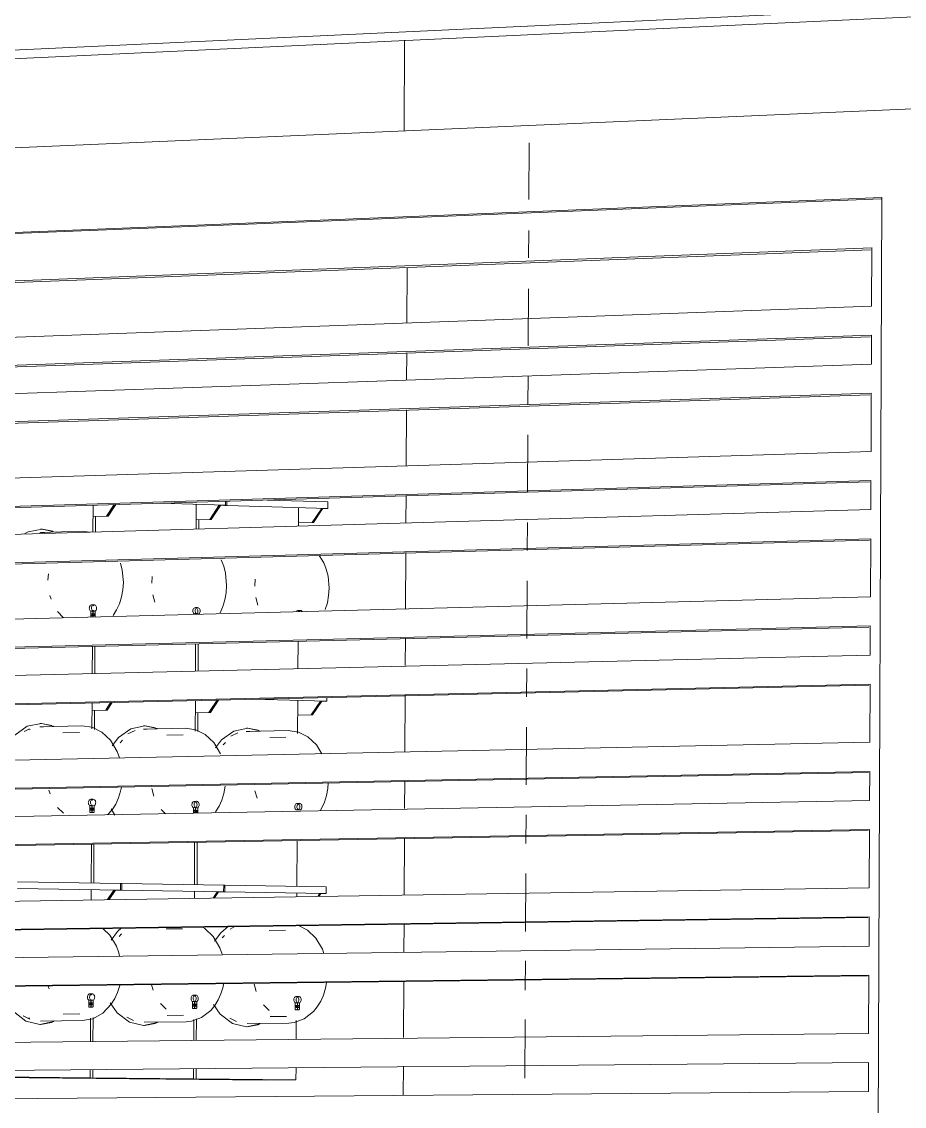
# Model space of a CAD drawing. Header units: metres. Extents: x -144 to 1000, y -717 to 29.
# Drawn here: x 11.315 to 11.763, y -564.015 to -563.465 of the extents above; entities that cross this region are included whole.
import ezdxf

# ---------------------------------------------------------------- set-up
doc = ezdxf.new("R2010")
doc.units = ezdxf.units.M
for name, color, linetype, lineweight in [('A-WALL', 4, 'Continuous', 9), ('E-ELEC-FIXT', 7, 'Continuous', 9), ('S-COLS', 7, 'Continuous', 9)]:
    doc.layers.add(name, color=color, linetype=linetype, lineweight=lineweight)

msp = doc.modelspace()

# ---------------------------------------------------------------- linework, layer by layer
at = {"layer": 'A-WALL', "lineweight": 9}
for p, q in [((10.69901, -563.50831), (13.88426, -563.35901)), ((13.87592, -563.36448), (10.76466, -563.50934)), ((11.50885, -563.52055), (11.50906, -563.47457)), ((11.78162, -563.50878), (10.87591, -563.54798)), ((10.9005, -563.58854), (11.75121, -563.55437)), ((11.75121, -563.55437), (11.74836, -564.24922)), ((11.75079, -563.55495), (10.90715, -563.5888)), ((10.92119, -563.61156), (11.74611, -563.57991)), ((11.74544, -563.58083), (10.93226, -563.61198)), ((11.74611, -563.57991), (11.74599, -563.6094)), ((11.74611, -563.57991), (11.7462, -563.57991)), ((11.5102, -563.61785), (11.51033, -563.58977)), ((11.74599, -563.6094), (10.92103, -563.63934)), ((10.92095, -563.65323), (11.74593, -563.62414)), ((11.74526, -563.62499), (10.93202, -563.65362)), ((11.74593, -563.62414), (11.74587, -563.63889)), ((11.51007, -563.64682), (11.51013, -563.63325)), ((11.74587, -563.63889), (10.92087, -563.66712)), ((10.92079, -563.68102), (11.74581, -563.65364)), ((11.74581, -563.65364), (11.74569, -563.68314)), ((11.74514, -563.65444), (10.93185, -563.68138)), ((11.50987, -563.69029), (11.51, -563.66207)), ((11.74569, -563.68314), (10.92063, -563.7088)), ((10.92055, -563.7227), (11.74563, -563.69789)), ((11.74495, -563.69861), (10.93161, -563.72303)), ((11.74563, -563.69789), (11.74557, -563.71264)), ((11.50973, -563.71928), (11.5098, -563.70547)), ((11.74557, -563.71264), (10.92047, -563.73659)), ((10.92038, -563.75049), (11.74551, -563.7274)), ((11.74483, -563.72807), (10.93145, -563.7508)), ((11.74551, -563.7274), (11.74539, -563.75691)), ((11.50953, -563.76278), (11.50966, -563.73442)), ((11.74539, -563.75691), (10.92022, -563.77829)), ((10.92014, -563.79219), (11.74532, -563.77166)), ((11.74465, -563.77226), (10.93121, -563.79246)), ((11.74532, -563.77166), (11.74526, -563.78642)), ((11.5094, -563.79178), (11.50946, -563.77785)), ((11.74526, -563.78642), (10.92006, -563.80609)), ((10.91998, -563.81999), (11.7452, -563.80118)), ((11.74453, -563.80172), (10.93105, -563.82023)), ((11.7452, -563.80118), (11.74508, -563.83069)), ((11.5092, -563.8353), (11.50933, -563.80681)), ((11.74508, -563.83069), (10.91982, -563.84779)), ((10.91974, -563.86169), (11.74502, -563.84545)), ((11.74435, -563.84593), (10.93081, -563.86191)), ((11.74502, -563.84545), (11.74496, -563.86022)), ((11.50907, -563.86433), (11.50913, -563.85027)), ((11.74496, -563.86022), (10.91966, -563.8756)), ((10.91957, -563.8895), (11.7449, -563.87498)), ((11.74423, -563.8754), (10.93065, -563.88969)), ((11.7449, -563.87498), (11.74478, -563.9045)), ((11.50887, -563.90788), (11.509, -563.87925)), ((11.74478, -563.9045), (10.91941, -563.91731)), ((10.91933, -563.93122), (11.74472, -563.91927)), ((11.74406, -563.91962), (10.9304, -563.93138)), ((11.50873, -563.93692), (11.5088, -563.92273)), ((11.74472, -563.91927), (11.74466, -563.93404)), ((11.74466, -563.93404), (10.91925, -563.94513)), ((10.91917, -563.95904), (11.7446, -563.9488)), ((11.74394, -563.9491), (10.93024, -563.95917)), ((11.7446, -563.9488), (11.74447, -563.97834)), ((11.50853, -563.98049), (11.50866, -563.95173)), ((11.74447, -563.97834), (10.91901, -563.98685)), ((10.91893, -564.00077), (11.74441, -563.99311)), ((11.74441, -563.99311), (11.74435, -564.00788)), ((11.5084, -564.00955), (11.50846, -563.99502)), ((11.74435, -564.00788), (10.91884, -564.01468))]:
    msp.add_line(p, q, dxfattribs=at)
at = {"layer": 'E-ELEC-FIXT'}
for p, q in [((11.41819, -563.71048), (11.4182, -563.70842)), ((11.41884, -563.7105), (11.41885, -563.7084)), ((11.47014, -563.70877), (11.43936, -563.70779)), ((11.35095, -563.7241), (11.35101, -563.71044)), ((11.3579, -563.71597), (11.36172, -563.71012)), ((11.3624, -563.7101), (11.35855, -563.71599)), ((11.36252, -563.71009), (11.35864, -563.71602)), ((11.38497, -563.70942), (11.41819, -563.71048)), ((11.40332, -563.72258), (11.40338, -563.71001)), ((11.41025, -563.7176), (11.41489, -563.71054)), ((11.41553, -563.71056), (11.41089, -563.71762)), ((11.41562, -563.71059), (11.41098, -563.71765)), ((11.41699, -563.71047), (11.41489, -563.71054)), ((11.41699, -563.71051), (11.41819, -563.71048)), ((11.41828, -563.71051), (11.41763, -563.71049)), ((11.41828, -563.71051), (11.41884, -563.7105)), ((11.41884, -563.7105), (11.47012, -563.71212)), ((11.45527, -563.72107), (11.45531, -563.71165)), ((11.46219, -563.71922), (11.46682, -563.71218)), ((11.46746, -563.7122), (11.46283, -563.71924)), ((11.46892, -563.71212), (11.46682, -563.71218)), ((11.46892, -563.71216), (11.47012, -563.71212)), ((11.47012, -563.71212), (11.47014, -563.70877)), ((11.35098, -563.71617), (11.3579, -563.71597)), ((11.35229, -563.71617), (11.35225, -563.72406)), ((11.35855, -563.71599), (11.35771, -563.71601)), ((11.35864, -563.71602), (11.35771, -563.71605)), ((11.35855, -563.71599), (11.3579, -563.71597)), ((11.35864, -563.71602), (11.35799, -563.716)), ((11.40334, -563.7178), (11.41025, -563.7176)), ((11.40463, -563.7178), (11.40461, -563.72254)), ((11.41089, -563.71762), (11.41025, -563.7176)), ((11.41098, -563.71765), (11.41034, -563.71763)), ((11.45528, -563.71942), (11.46219, -563.71922)), ((11.46283, -563.71924), (11.46219, -563.71922)), ((11.31646, -563.72483), (11.3181, -563.724)), ((11.3181, -563.724), (11.32527, -563.72259)), ((11.32638, -563.72425), (11.32401, -563.72436)), ((11.3243, -563.72259), (11.32531, -563.72259)), ((11.32436, -563.72428), (11.3456, -563.72366)), ((11.32527, -563.72259), (11.33118, -563.72388)), ((11.32531, -563.72259), (11.33066, -563.72362)), ((11.3456, -563.72366), (11.34917, -563.72415)), ((11.46576, -563.73587), (11.46807, -563.73963)), ((11.36489, -563.7398), (11.36579, -563.74333)), ((11.41605, -563.73807), (11.41731, -563.74136)), ((11.41731, -563.74136), (11.4182, -563.74489)), ((11.46807, -563.73963), (11.46932, -563.74291)), ((11.32832, -563.74517), (11.32809, -563.74848)), ((11.36579, -563.74333), (11.36637, -563.74959)), ((11.38103, -563.74657), (11.38079, -563.74999)), ((11.4182, -563.74489), (11.41878, -563.75109)), ((11.46932, -563.74291), (11.4702, -563.74643)), ((11.4702, -563.74643), (11.47076, -563.75258)), ((11.36637, -563.74959), (11.36613, -563.75332)), ((11.41878, -563.75109), (11.41854, -563.75482)), ((11.43332, -563.74796), (11.43306, -563.75149)), ((11.47076, -563.75258), (11.47053, -563.75629)), ((11.32912, -563.7563), (11.32968, -563.75807)), ((11.36547, -563.75695), (11.36441, -563.76038)), ((11.36613, -563.75332), (11.36547, -563.75695)), ((11.38133, -563.75581), (11.38238, -563.75959)), ((11.41854, -563.75482), (11.41788, -563.75843)), ((11.43361, -563.75729), (11.43466, -563.7611)), ((11.47053, -563.75629), (11.46988, -563.7599)), ((11.3491, -563.76258), (11.34914, -563.76214)), ((11.34913, -563.76296), (11.3491, -563.76258)), ((11.34923, -563.76333), (11.34913, -563.76296)), ((11.34914, -563.76214), (11.34928, -563.76174)), ((11.34939, -563.76366), (11.34923, -563.76333)), ((11.34928, -563.76174), (11.34949, -563.76139)), ((11.3496, -563.76394), (11.34939, -563.76366)), ((11.34949, -563.76139), (11.34976, -563.76113)), ((11.34976, -563.76113), (11.35007, -563.76097)), ((11.35007, -563.76097), (11.35041, -563.76092)), ((11.35026, -563.76211), (11.35022, -563.76255)), ((11.35022, -563.76255), (11.35025, -563.76293)), ((11.35025, -563.76293), (11.35035, -563.7633)), ((11.3504, -563.76171), (11.35026, -563.76211)), ((11.35035, -563.7633), (11.35051, -563.76363)), ((11.35036, -563.76092), (11.35148, -563.76089)), ((11.35061, -563.76136), (11.3504, -563.76171)), ((11.35041, -563.76092), (11.35075, -563.76099)), ((11.35051, -563.76363), (11.35072, -563.76391)), ((11.35088, -563.7611), (11.35061, -563.76136)), ((11.35075, -563.76099), (11.35107, -563.76117)), ((11.35119, -563.76094), (11.35088, -563.7611)), ((11.35107, -563.76117), (11.35133, -563.76144)), ((11.35153, -563.76089), (11.35119, -563.76094)), ((11.35187, -563.76096), (11.35153, -563.76089)), ((11.35219, -563.76114), (11.35187, -563.76096)), ((11.35245, -563.76141), (11.35219, -563.76114)), ((11.35266, -563.76177), (11.35245, -563.76141)), ((11.35253, -563.76369), (11.35269, -563.76337)), ((11.35279, -563.76218), (11.35266, -563.76177)), ((11.35269, -563.76337), (11.3528, -563.763)), ((11.35283, -563.76262), (11.35279, -563.76218)), ((11.3528, -563.763), (11.35283, -563.76262)), ((11.36298, -563.76353), (11.36124, -563.76634)), ((11.36441, -563.76038), (11.36298, -563.76353)), ((11.40165, -563.76403), (11.40169, -563.76359)), ((11.40169, -563.76359), (11.40182, -563.76319)), ((11.40182, -563.76319), (11.40203, -563.76285)), ((11.40203, -563.76285), (11.4023, -563.76259)), ((11.4023, -563.76259), (11.40261, -563.76243)), ((11.40261, -563.76243), (11.40295, -563.76238)), ((11.40281, -563.76356), (11.40277, -563.764)), ((11.40294, -563.76316), (11.40281, -563.76356)), ((11.4029, -563.76238), (11.40402, -563.76235)), ((11.40315, -563.76282), (11.40294, -563.76316)), ((11.40295, -563.76238), (11.40328, -563.76244)), ((11.40342, -563.76256), (11.40315, -563.76282)), ((11.40328, -563.76244), (11.4036, -563.76262)), ((11.40373, -563.7624), (11.40342, -563.76256)), ((11.4036, -563.76262), (11.40386, -563.7629)), ((11.40407, -563.76235), (11.40373, -563.7624)), ((11.40386, -563.7629), (11.40407, -563.76325)), ((11.4044, -563.76242), (11.40407, -563.76235)), ((11.40407, -563.76325), (11.4042, -563.76366)), ((11.4042, -563.76366), (11.40424, -563.7641)), ((11.40472, -563.76259), (11.4044, -563.76242)), ((11.40498, -563.76287), (11.40472, -563.76259)), ((11.40519, -563.76322), (11.40498, -563.76287)), ((11.40532, -563.76363), (11.40519, -563.76322)), ((11.40536, -563.76407), (11.40532, -563.76363)), ((11.41683, -563.76185), (11.41541, -563.765)), ((11.41788, -563.75843), (11.41683, -563.76185)), ((11.46988, -563.7599), (11.46882, -563.76331)), ((11.333, -563.76433), (11.33607, -563.76757)), ((11.34986, -563.76414), (11.3496, -563.76394)), ((11.34984, -563.76715), (11.34986, -563.76414)), ((11.34986, -563.76414), (11.35098, -563.76411)), ((11.35007, -563.76598), (11.35008, -563.76585)), ((11.35008, -563.76611), (11.35007, -563.76598)), ((11.35008, -563.76585), (11.35012, -563.76572)), ((11.35011, -563.76624), (11.35008, -563.76611)), ((11.35017, -563.76634), (11.35011, -563.76624)), ((11.35012, -563.76572), (11.35017, -563.76561)), ((11.35017, -563.76561), (11.35024, -563.76553)), ((11.35024, -563.76642), (11.35017, -563.76634)), ((11.35024, -563.76553), (11.35032, -563.76547)), ((11.35032, -563.76647), (11.35024, -563.76642)), ((11.35032, -563.76547), (11.35041, -563.76545)), ((11.35041, -563.76649), (11.35032, -563.76647)), ((11.35041, -563.76545), (11.3505, -563.76547)), ((11.3505, -563.76647), (11.35041, -563.76649)), ((11.3505, -563.76547), (11.35058, -563.76552)), ((11.35058, -563.76641), (11.3505, -563.76647)), ((11.35058, -563.76552), (11.35065, -563.7656)), ((11.35065, -563.76633), (11.35058, -563.76641)), ((11.35065, -563.7656), (11.35071, -563.7657)), ((11.35071, -563.76622), (11.35065, -563.76633)), ((11.35071, -563.7657), (11.35074, -563.76583)), ((11.35074, -563.7661), (11.35071, -563.76622)), ((11.35072, -563.76391), (11.35098, -563.76411)), ((11.35074, -563.76583), (11.35075, -563.76596)), ((11.35075, -563.76596), (11.35074, -563.7661)), ((11.35093, -563.76417), (11.35092, -563.76713)), ((11.35119, -563.76398), (11.35093, -563.76417)), ((11.35206, -563.76414), (11.35093, -563.76417)), ((11.35098, -563.76411), (11.35096, -563.76709)), ((11.35116, -563.76587), (11.35114, -563.76601)), ((11.35114, -563.76601), (11.35115, -563.76614)), ((11.35115, -563.76614), (11.35119, -563.76627)), ((11.35119, -563.76575), (11.35116, -563.76587)), ((11.35141, -563.76372), (11.35119, -563.76398)), ((11.35125, -563.76564), (11.35119, -563.76575)), ((11.35119, -563.76627), (11.35124, -563.76637)), ((11.35124, -563.76637), (11.35131, -563.76645)), ((11.35132, -563.76556), (11.35125, -563.76564)), ((11.35131, -563.76645), (11.35139, -563.7665)), ((11.3514, -563.7655), (11.35132, -563.76556)), ((11.35139, -563.7665), (11.35148, -563.76652)), ((11.35149, -563.76548), (11.3514, -563.7655)), ((11.35148, -563.76652), (11.35157, -563.7665)), ((11.35158, -563.7655), (11.35149, -563.76548)), ((11.35157, -563.7665), (11.35165, -563.76644)), ((11.35166, -563.76555), (11.35158, -563.7655)), ((11.35165, -563.76644), (11.35173, -563.76636)), ((11.35173, -563.76563), (11.35166, -563.76555)), ((11.35178, -563.76573), (11.35173, -563.76563)), ((11.35173, -563.76636), (11.35178, -563.76625)), ((11.35182, -563.76586), (11.35178, -563.76573)), ((11.35178, -563.76625), (11.35182, -563.76613)), ((11.35183, -563.76599), (11.35182, -563.76586)), ((11.35182, -563.76613), (11.35183, -563.76599)), ((11.35204, -563.7671), (11.35206, -563.76414)), ((11.35206, -563.76414), (11.35231, -563.76395)), ((11.35231, -563.76395), (11.35253, -563.76369)), ((11.40168, -563.76441), (11.40165, -563.76403)), ((11.40178, -563.76478), (11.40168, -563.76441)), ((11.40194, -563.76511), (11.40178, -563.76478)), ((11.40215, -563.76538), (11.40194, -563.76511)), ((11.4024, -563.76559), (11.40215, -563.76538)), ((11.4024, -563.76559), (11.40352, -563.76556)), ((11.40277, -563.764), (11.4028, -563.76438)), ((11.4028, -563.76438), (11.4029, -563.76475)), ((11.4029, -563.76475), (11.40306, -563.76508)), ((11.40306, -563.76508), (11.40327, -563.76535)), ((11.40327, -563.76535), (11.40352, -563.76556)), ((11.40372, -563.76542), (11.40347, -563.76562)), ((11.40459, -563.76559), (11.40347, -563.76562)), ((11.40394, -563.76516), (11.40372, -563.76542)), ((11.4041, -563.76484), (11.40394, -563.76516)), ((11.4042, -563.76448), (11.4041, -563.76484)), ((11.40424, -563.7641), (11.4042, -563.76448)), ((11.40459, -563.76559), (11.40484, -563.7654)), ((11.40484, -563.7654), (11.40506, -563.76513)), ((11.40506, -563.76513), (11.40522, -563.76481)), ((11.40522, -563.76481), (11.40532, -563.76445)), ((11.40532, -563.76445), (11.40536, -563.76407)), ((11.45416, -563.76429), (11.45442, -563.76403)), ((11.45442, -563.76403), (11.45473, -563.76387)), ((11.45473, -563.76387), (11.45507, -563.76382)), ((11.45501, -563.76382), (11.45613, -563.76379)), ((11.45507, -563.76382), (11.4554, -563.76389)), ((11.45554, -563.764), (11.45528, -563.76426)), ((11.4554, -563.76389), (11.45571, -563.76407)), ((11.45585, -563.76384), (11.45554, -563.764)), ((11.45571, -563.76407), (11.45597, -563.76434)), ((11.45619, -563.76379), (11.45585, -563.76384)), ((11.45652, -563.76386), (11.45619, -563.76379)), ((11.45683, -563.76404), (11.45652, -563.76386)), ((11.45709, -563.76431), (11.45683, -563.76404)), ((11.45493, -563.79334), (11.45499, -563.77945)), ((11.35059, -563.79582), (11.35066, -563.78204)), ((11.35196, -563.78201), (11.35189, -563.79579)), ((11.40297, -563.79457), (11.40304, -563.78074)), ((11.40433, -563.78071), (11.40426, -563.79454)), ((11.35045, -563.82381), (11.35052, -563.81069)), ((11.35741, -563.81432), (11.35994, -563.81048)), ((11.36061, -563.81046), (11.35806, -563.81434)), ((11.36072, -563.81046), (11.35816, -563.81437)), ((11.40282, -563.82504), (11.4029, -563.8095)), ((11.40978, -563.81556), (11.41394, -563.80925)), ((11.41461, -563.80923), (11.41042, -563.81558)), ((11.41472, -563.80923), (11.41051, -563.81561)), ((11.43211, -563.80883), (11.46966, -563.80974)), ((11.45477, -563.82626), (11.45485, -563.80939)), ((11.46173, -563.81679), (11.46636, -563.80979)), ((11.467, -563.8098), (11.46237, -563.81681)), ((11.46846, -563.80974), (11.46636, -563.80979)), ((11.46846, -563.80977), (11.46966, -563.80974)), ((11.46966, -563.80974), (11.46967, -563.80798)), ((11.3505, -563.81448), (11.35741, -563.81432)), ((11.3518, -563.81448), (11.35175, -563.82413)), ((11.35806, -563.81434), (11.35771, -563.81433)), ((11.35806, -563.81434), (11.35771, -563.81435)), ((11.35816, -563.81437), (11.35771, -563.81436)), ((11.35816, -563.81437), (11.35771, -563.81438)), ((11.40287, -563.81572), (11.40978, -563.81556)), ((11.40416, -563.81572), (11.40411, -563.82524)), ((11.41042, -563.81558), (11.40978, -563.81556)), ((11.41051, -563.81561), (11.40987, -563.81559)), ((11.45482, -563.81695), (11.46173, -563.81679)), ((11.46237, -563.81681), (11.46173, -563.81679)), ((11.31128, -563.82712), (11.31761, -563.82256)), ((11.31606, -563.82521), (11.31883, -563.82384)), ((11.31761, -563.82256), (11.32478, -563.8211)), ((11.31805, -563.82416), (11.31882, -563.82384)), ((11.31917, -563.82414), (11.31884, -563.82429)), ((11.32588, -563.82276), (11.32394, -563.82284)), ((11.32405, -563.82109), (11.32481, -563.8211)), ((11.32409, -563.82279), (11.34533, -563.82232)), ((11.32478, -563.8211), (11.33099, -563.82246)), ((11.32481, -563.8211), (11.33016, -563.82208)), ((11.34533, -563.82232), (11.35054, -563.82307)), ((11.35054, -563.82307), (11.35546, -563.82552)), ((11.36396, -563.82831), (11.37024, -563.82377)), ((11.37024, -563.82377), (11.37735, -563.82231)), ((11.37846, -563.82397), (11.37653, -563.82405)), ((11.37663, -563.82231), (11.37738, -563.82231)), ((11.37667, -563.82399), (11.39791, -563.82353)), ((11.37735, -563.82231), (11.38353, -563.82368)), ((11.37738, -563.82231), (11.38269, -563.82329)), ((11.39791, -563.82353), (11.40308, -563.82428)), ((11.42245, -563.82497), (11.4295, -563.82351)), ((11.4288, -563.82351), (11.42954, -563.82351)), ((11.4295, -563.82351), (11.43545, -563.8248)), ((11.42954, -563.82351), (11.4348, -563.82449)), ((11.33575, -563.82592), (11.34414, -563.82573)), ((11.35546, -563.82552), (11.35981, -563.82963)), ((11.35981, -563.82963), (11.36325, -563.83529)), ((11.36078, -563.83254), (11.36396, -563.82831)), ((11.36591, -563.8296), (11.3648, -563.83088)), ((11.36872, -563.8264), (11.3723, -563.82474)), ((11.38841, -563.82711), (11.39672, -563.82693)), ((11.40308, -563.82428), (11.40796, -563.82672)), ((11.40796, -563.82672), (11.41228, -563.83082)), ((11.41315, -563.83357), (11.41623, -563.82949)), ((11.41623, -563.82949), (11.42245, -563.82497)), ((11.42096, -563.82758), (11.42449, -563.82593)), ((11.43061, -563.82517), (11.42871, -563.82525)), ((11.42884, -563.82519), (11.45007, -563.82473)), ((11.4348, -563.82449), (11.43541, -563.82482)), ((11.44064, -563.8283), (11.44888, -563.82812)), ((11.45007, -563.82473), (11.4552, -563.82548)), ((11.4552, -563.82548), (11.46005, -563.82792)), ((11.46005, -563.82792), (11.46433, -563.832)), ((11.41228, -563.83082), (11.41569, -563.83646)), ((11.41816, -563.83078), (11.41706, -563.83205)), ((11.46433, -563.832), (11.46701, -563.83645)), ((11.36325, -563.83529), (11.36448, -563.83858)), ((11.47024, -563.85131), (11.47007, -563.85404)), ((11.32861, -563.85504), (11.32919, -563.85684)), ((11.36499, -563.85549), (11.36393, -563.85893)), ((11.36538, -563.85337), (11.36499, -563.85549)), ((11.38086, -563.8542), (11.3819, -563.85797)), ((11.41741, -563.85658), (11.41635, -563.86001)), ((11.41807, -563.85295), (11.41741, -563.85658)), ((11.43314, -563.85528), (11.4342, -563.85909)), ((11.47007, -563.85404), (11.46942, -563.85766)), ((11.34861, -563.86125), (11.34866, -563.86081)), ((11.34864, -563.86163), (11.34861, -563.86125)), ((11.34874, -563.862), (11.34864, -563.86163)), ((11.34866, -563.86081), (11.34879, -563.8604)), ((11.3489, -563.86233), (11.34874, -563.862)), ((11.34879, -563.8604), (11.349, -563.86006)), ((11.34912, -563.8626), (11.3489, -563.86233)), ((11.349, -563.86006), (11.34927, -563.85979)), ((11.34937, -563.8628), (11.34912, -563.8626)), ((11.34927, -563.85979), (11.34959, -563.85963)), ((11.34959, -563.85963), (11.34993, -563.85958)), ((11.34978, -563.86079), (11.34973, -563.86122)), ((11.34973, -563.86122), (11.34976, -563.86161)), ((11.34976, -563.86161), (11.34986, -563.86198)), ((11.34991, -563.86038), (11.34978, -563.86079)), ((11.34986, -563.86198), (11.35002, -563.86231)), ((11.34989, -563.85958), (11.35101, -563.85956)), ((11.35012, -563.86003), (11.34991, -563.86038)), ((11.34993, -563.85958), (11.35026, -563.85964)), ((11.35002, -563.86231), (11.35024, -563.86258)), ((11.35039, -563.85977), (11.35012, -563.86003)), ((11.35024, -563.86258), (11.35049, -563.86278)), ((11.35026, -563.85964), (11.35058, -563.85982)), ((11.35071, -563.85961), (11.35039, -563.85977)), ((11.35071, -563.86263), (11.35045, -563.86283)), ((11.35058, -563.85982), (11.35085, -563.86009)), ((11.35105, -563.85956), (11.35071, -563.85961)), ((11.35138, -563.85962), (11.35105, -563.85956)), ((11.3517, -563.8598), (11.35138, -563.85962)), ((11.35157, -563.86281), (11.35183, -563.86261)), ((11.35197, -563.86007), (11.3517, -563.8598)), ((11.35183, -563.86261), (11.35204, -563.86235)), ((11.35217, -563.86043), (11.35197, -563.86007)), ((11.35204, -563.86235), (11.35221, -563.86202)), ((11.3523, -563.86084), (11.35217, -563.86043)), ((11.35221, -563.86202), (11.35231, -563.86166)), ((11.35235, -563.86128), (11.3523, -563.86084)), ((11.35231, -563.86166), (11.35235, -563.86128)), ((11.3625, -563.86209), (11.36075, -563.86492)), ((11.36393, -563.85893), (11.3625, -563.86209)), ((11.40117, -563.8623), (11.40122, -563.86187)), ((11.4012, -563.86269), (11.40117, -563.8623)), ((11.4013, -563.86305), (11.4012, -563.86269)), ((11.40122, -563.86187), (11.40135, -563.86146)), ((11.40135, -563.86146), (11.40156, -563.86112)), ((11.40156, -563.86112), (11.40183, -563.86085)), ((11.40183, -563.86085), (11.40214, -563.86069)), ((11.40214, -563.86069), (11.40248, -563.86064)), ((11.40234, -563.86184), (11.40229, -563.86228)), ((11.40229, -563.86228), (11.40232, -563.86266)), ((11.40232, -563.86266), (11.40242, -563.86303)), ((11.40247, -563.86144), (11.40234, -563.86184)), ((11.40244, -563.86064), (11.40356, -563.86062)), ((11.40268, -563.86109), (11.40247, -563.86144)), ((11.40248, -563.86064), (11.40281, -563.8607)), ((11.40295, -563.86083), (11.40268, -563.86109)), ((11.40281, -563.8607), (11.40312, -563.86088)), ((11.40326, -563.86067), (11.40295, -563.86083)), ((11.40312, -563.86088), (11.40339, -563.86115)), ((11.4036, -563.86062), (11.40326, -563.86067)), ((11.40339, -563.86115), (11.40359, -563.86151)), ((11.40359, -563.86151), (11.40372, -563.86192)), ((11.40393, -563.86068), (11.4036, -563.86062)), ((11.40372, -563.86192), (11.40376, -563.86235)), ((11.40376, -563.86235), (11.40373, -563.86274)), ((11.40424, -563.86086), (11.40393, -563.86068)), ((11.40451, -563.86113), (11.40424, -563.86086)), ((11.40471, -563.86149), (11.40451, -563.86113)), ((11.40484, -563.86189), (11.40471, -563.86149)), ((11.40488, -563.86233), (11.40484, -563.86189)), ((11.40485, -563.86272), (11.40488, -563.86233)), ((11.41635, -563.86001), (11.41493, -563.86316)), ((11.45336, -563.86291), (11.45349, -563.86251)), ((11.45349, -563.86251), (11.45369, -563.86217)), ((11.45369, -563.86217), (11.45396, -563.86191)), ((11.45396, -563.86191), (11.45427, -563.86174)), ((11.45427, -563.86174), (11.45461, -563.86169)), ((11.45461, -563.86249), (11.45448, -563.86289)), ((11.45457, -563.86169), (11.45569, -563.86167)), ((11.45461, -563.86169), (11.45494, -563.86176)), ((11.45481, -563.86215), (11.45461, -563.86249)), ((11.45508, -563.86189), (11.45481, -563.86215)), ((11.45494, -563.86176), (11.45525, -563.86193)), ((11.45539, -563.86172), (11.45508, -563.86189)), ((11.45525, -563.86193), (11.45551, -563.8622)), ((11.45573, -563.86167), (11.45539, -563.86172)), ((11.45551, -563.8622), (11.45572, -563.86256)), ((11.45572, -563.86256), (11.45584, -563.86296)), ((11.45606, -563.86174), (11.45573, -563.86167)), ((11.45637, -563.86191), (11.45606, -563.86174)), ((11.45663, -563.86218), (11.45637, -563.86191)), ((11.45684, -563.86254), (11.45663, -563.86218)), ((11.45696, -563.86294), (11.45684, -563.86254)), ((11.46836, -563.86108), (11.46695, -563.86422)), ((11.46942, -563.85766), (11.46836, -563.86108)), ((11.33299, -563.8637), (11.33602, -563.86665)), ((11.34936, -563.86634), (11.34937, -563.8628)), ((11.34936, -563.86634), (11.35011, -563.86633)), ((11.35043, -563.86636), (11.34936, -563.86634)), ((11.34937, -563.8628), (11.35049, -563.86278)), ((11.34958, -563.86464), (11.34959, -563.86451)), ((11.34959, -563.86478), (11.34958, -563.86464)), ((11.34959, -563.86451), (11.34963, -563.86438)), ((11.34963, -563.8649), (11.34959, -563.86478)), ((11.34963, -563.86438), (11.34968, -563.86428)), ((11.34968, -563.86501), (11.34963, -563.8649)), ((11.34968, -563.86428), (11.34975, -563.86419)), ((11.34975, -563.86509), (11.34968, -563.86501)), ((11.34975, -563.86419), (11.34984, -563.86414)), ((11.34983, -563.86514), (11.34975, -563.86509)), ((11.34992, -563.86516), (11.34983, -563.86514)), ((11.34984, -563.86414), (11.34993, -563.86412)), ((11.35001, -563.86514), (11.34992, -563.86516)), ((11.34993, -563.86412), (11.35001, -563.86414)), ((11.35001, -563.86414), (11.3501, -563.86419)), ((11.35009, -563.86508), (11.35001, -563.86514)), ((11.35016, -563.865), (11.35009, -563.86508)), ((11.3501, -563.86419), (11.35017, -563.86427)), ((11.35011, -563.86633), (11.3502, -563.86631)), ((11.35022, -563.86489), (11.35016, -563.865)), ((11.35017, -563.86427), (11.35022, -563.86437)), ((11.3502, -563.86631), (11.35029, -563.86625)), ((11.35022, -563.86437), (11.35026, -563.8645)), ((11.35025, -563.86477), (11.35022, -563.86489)), ((11.35027, -563.86463), (11.35025, -563.86477)), ((11.35026, -563.8645), (11.35027, -563.86463)), ((11.35029, -563.86625), (11.35037, -563.86616)), ((11.35037, -563.86616), (11.35043, -563.86604)), ((11.35045, -563.86283), (11.35043, -563.86636)), ((11.35043, -563.86604), (11.35046, -563.86591)), ((11.35118, -563.86635), (11.35043, -563.86636)), ((11.35157, -563.86281), (11.35045, -563.86283)), ((11.35046, -563.86591), (11.35048, -563.86577)), ((11.35049, -563.86278), (11.35048, -563.86577)), ((11.35067, -563.86453), (11.35066, -563.86467)), ((11.35066, -563.86467), (11.35067, -563.8648)), ((11.3507, -563.86441), (11.35067, -563.86453)), ((11.35067, -563.8648), (11.3507, -563.86492)), ((11.35076, -563.8643), (11.3507, -563.86441)), ((11.3507, -563.86492), (11.35076, -563.86503)), ((11.35083, -563.86421), (11.35076, -563.8643)), ((11.35076, -563.86503), (11.35083, -563.86511)), ((11.35091, -563.86416), (11.35083, -563.86421)), ((11.35083, -563.86511), (11.35091, -563.86516)), ((11.351, -563.86414), (11.35091, -563.86416)), ((11.35091, -563.86516), (11.351, -563.86518)), ((11.35109, -563.86416), (11.351, -563.86414)), ((11.351, -563.86518), (11.35109, -563.86516)), ((11.35117, -563.86421), (11.35109, -563.86416)), ((11.35109, -563.86516), (11.35117, -563.8651)), ((11.35124, -563.86429), (11.35117, -563.86421)), ((11.35117, -563.8651), (11.35124, -563.86502)), ((11.35128, -563.86633), (11.35118, -563.86635)), ((11.3513, -563.8644), (11.35124, -563.86429)), ((11.35124, -563.86502), (11.35129, -563.86491)), ((11.35137, -563.86627), (11.35128, -563.86633)), ((11.35129, -563.86491), (11.35133, -563.86479)), ((11.35133, -563.86452), (11.3513, -563.8644)), ((11.35134, -563.86465), (11.35133, -563.86452)), ((11.35133, -563.86479), (11.35134, -563.86465)), ((11.35144, -563.86618), (11.35137, -563.86627)), ((11.3515, -563.86607), (11.35144, -563.86618)), ((11.35154, -563.86593), (11.3515, -563.86607)), ((11.35155, -563.86579), (11.35154, -563.86593)), ((11.35155, -563.86579), (11.35157, -563.86281)), ((11.36075, -563.86492), (11.35836, -563.86742)), ((11.3621, -563.86758), (11.36012, -563.86439)), ((11.38563, -563.86471), (11.3878, -563.86698)), ((11.40146, -563.86338), (11.4013, -563.86305)), ((11.40167, -563.86365), (11.40146, -563.86338)), ((11.40193, -563.86385), (11.40167, -563.86365)), ((11.40191, -563.86661), (11.40193, -563.86385)), ((11.40193, -563.86385), (11.40305, -563.86383)), ((11.40214, -563.86569), (11.40215, -563.86555)), ((11.40215, -563.86582), (11.40214, -563.86569)), ((11.40215, -563.86555), (11.40218, -563.86543)), ((11.40218, -563.86594), (11.40215, -563.86582)), ((11.40218, -563.86543), (11.40224, -563.86532)), ((11.40223, -563.86605), (11.40218, -563.86594)), ((11.4023, -563.86613), (11.40223, -563.86605)), ((11.40224, -563.86532), (11.40231, -563.86524)), ((11.40239, -563.86618), (11.4023, -563.86613)), ((11.40231, -563.86524), (11.40239, -563.86518)), ((11.40239, -563.86518), (11.40248, -563.86516)), ((11.40248, -563.8662), (11.40239, -563.86618)), ((11.40242, -563.86303), (11.40258, -563.86336)), ((11.40248, -563.86516), (11.40257, -563.86518)), ((11.40256, -563.86618), (11.40248, -563.8662)), ((11.40265, -563.86612), (11.40256, -563.86618)), ((11.40257, -563.86518), (11.40265, -563.86523)), ((11.40258, -563.86336), (11.40279, -563.86363)), ((11.40265, -563.86523), (11.40272, -563.86531)), ((11.40272, -563.86604), (11.40265, -563.86612)), ((11.40272, -563.86531), (11.40278, -563.86542)), ((11.40277, -563.86593), (11.40272, -563.86604)), ((11.40281, -563.86581), (11.40277, -563.86593)), ((11.40278, -563.86542), (11.40281, -563.86554)), ((11.40279, -563.86363), (11.40305, -563.86383)), ((11.40281, -563.86554), (11.40282, -563.86567)), ((11.40282, -563.86567), (11.40281, -563.86581)), ((11.40299, -563.86388), (11.40298, -563.86659)), ((11.40325, -563.86368), (11.40299, -563.86388)), ((11.40411, -563.86385), (11.40299, -563.86388)), ((11.40305, -563.86383), (11.40303, -563.86659)), ((11.40321, -563.86557), (11.4032, -563.86571)), ((11.4032, -563.86571), (11.40321, -563.86584)), ((11.40325, -563.86545), (11.40321, -563.86557)), ((11.40321, -563.86584), (11.40325, -563.86596)), ((11.40346, -563.86342), (11.40325, -563.86368)), ((11.4033, -563.86534), (11.40325, -563.86545)), ((11.40325, -563.86596), (11.4033, -563.86607)), ((11.40338, -563.86526), (11.4033, -563.86534)), ((11.4033, -563.86607), (11.40337, -563.86615)), ((11.40337, -563.86615), (11.40345, -563.8662)), ((11.40346, -563.8652), (11.40338, -563.86526)), ((11.40345, -563.8662), (11.40354, -563.86622)), ((11.40363, -563.8631), (11.40346, -563.86342)), ((11.40355, -563.86519), (11.40346, -563.8652)), ((11.40354, -563.86622), (11.40363, -563.8662)), ((11.40364, -563.8652), (11.40355, -563.86519)), ((11.40373, -563.86274), (11.40363, -563.8631)), ((11.40363, -563.8662), (11.40371, -563.86614)), ((11.40372, -563.86525), (11.40364, -563.8652)), ((11.40371, -563.86614), (11.40379, -563.86606)), ((11.40379, -563.86533), (11.40372, -563.86525)), ((11.40384, -563.86544), (11.40379, -563.86533)), ((11.40379, -563.86606), (11.40384, -563.86595)), ((11.40388, -563.86556), (11.40384, -563.86544)), ((11.40384, -563.86595), (11.40387, -563.86583)), ((11.40387, -563.86583), (11.40389, -563.86569)), ((11.40389, -563.86569), (11.40388, -563.86556)), ((11.4041, -563.86657), (11.40411, -563.86385)), ((11.40411, -563.86385), (11.40437, -563.86366)), ((11.40437, -563.86366), (11.40458, -563.8634)), ((11.40458, -563.8634), (11.40475, -563.86308)), ((11.40475, -563.86308), (11.40485, -563.86272)), ((11.41493, -563.86316), (11.41319, -563.86598)), ((11.45331, -563.86335), (11.45336, -563.86291)), ((11.45334, -563.86373), (11.45331, -563.86335)), ((11.45344, -563.8641), (11.45334, -563.86373)), ((11.4536, -563.86442), (11.45344, -563.8641)), ((11.45381, -563.86469), (11.4536, -563.86442)), ((11.45406, -563.8649), (11.45381, -563.86469)), ((11.45406, -563.8649), (11.45518, -563.86487)), ((11.45448, -563.86289), (11.45443, -563.86333)), ((11.45443, -563.86333), (11.45446, -563.86371)), ((11.45446, -563.86371), (11.45456, -563.86407)), ((11.45456, -563.86407), (11.45472, -563.8644)), ((11.45472, -563.8644), (11.45493, -563.86467)), ((11.45493, -563.86467), (11.45518, -563.86487)), ((11.45537, -563.86472), (11.45512, -563.86492)), ((11.45624, -563.8649), (11.45512, -563.86492)), ((11.45559, -563.86446), (11.45537, -563.86472)), ((11.45575, -563.86414), (11.45559, -563.86446)), ((11.45585, -563.86378), (11.45575, -563.86414)), ((11.45584, -563.86296), (11.45588, -563.8634)), ((11.45588, -563.8634), (11.45585, -563.86378)), ((11.45624, -563.8649), (11.45649, -563.8647)), ((11.45649, -563.8647), (11.45671, -563.86444)), ((11.45671, -563.86444), (11.45687, -563.86412)), ((11.45687, -563.86412), (11.45697, -563.86376)), ((11.457, -563.86338), (11.45696, -563.86294)), ((11.45697, -563.86376), (11.457, -563.86338)), ((11.46695, -563.86422), (11.46622, -563.86541)), ((11.35007, -563.90203), (11.35016, -563.88232)), ((11.35147, -563.8823), (11.35137, -563.90205)), ((11.40245, -563.90292), (11.40255, -563.8814)), ((11.40384, -563.88138), (11.40374, -563.90294)), ((11.45441, -563.9038), (11.45452, -563.88049)), ((11.31275, -563.90479), (11.36488, -563.90566)), ((11.3649, -563.90228), (11.31276, -563.90139)), ((11.35003, -563.91063), (11.35005, -563.90541)), ((11.35839, -563.9105), (11.36157, -563.90569)), ((11.36222, -563.9057), (11.35906, -563.91049)), ((11.36231, -563.90572), (11.35917, -563.91049)), ((11.36367, -563.90566), (11.36157, -563.90569)), ((11.36367, -563.90568), (11.36488, -563.90566)), ((11.36488, -563.90566), (11.3649, -563.90228)), ((11.36497, -563.90568), (11.36553, -563.90567)), ((11.36555, -563.90229), (11.36499, -563.9023)), ((11.36553, -563.90567), (11.36555, -563.90229)), ((11.36553, -563.90567), (11.41725, -563.90654)), ((11.41727, -563.90317), (11.36555, -563.90229)), ((11.40241, -563.90982), (11.40243, -563.90629)), ((11.41189, -563.90967), (11.41394, -563.90657)), ((11.41459, -563.90658), (11.41255, -563.90966)), ((11.41468, -563.9066), (11.41265, -563.90966)), ((11.41605, -563.90653), (11.41394, -563.90657)), ((11.41605, -563.90655), (11.41725, -563.90654)), ((11.41725, -563.90654), (11.41727, -563.90317)), ((11.41734, -563.90655), (11.4179, -563.90655)), ((11.41792, -563.90318), (11.41736, -563.90319)), ((11.4179, -563.90655), (11.41792, -563.90318)), ((11.4179, -563.90655), (11.46921, -563.9074)), ((11.46922, -563.90405), (11.41792, -563.90318)), ((11.46921, -563.9074), (11.46922, -563.90405)), ((11.45438, -563.90901), (11.45439, -563.90716)), ((11.46496, -563.90885), (11.4659, -563.90743)), ((11.46654, -563.90745), (11.46562, -563.90884)), ((11.46801, -563.9074), (11.4659, -563.90743)), ((11.46801, -563.90742), (11.46921, -563.9074)), ((11.35614, -563.92522), (11.35949, -563.92844)), ((11.35949, -563.92844), (11.36287, -563.93412)), ((11.3602, -563.93098), (11.36348, -563.92657)), ((11.36348, -563.92657), (11.36536, -563.92478)), ((11.36543, -563.92785), (11.36431, -563.92914)), ((11.38808, -563.92535), (11.39644, -563.92523)), ((11.4065, -563.9245), (11.40768, -563.9251)), ((11.40768, -563.9251), (11.41197, -563.92923)), ((11.41265, -563.9315), (11.41576, -563.92736)), ((11.41576, -563.92736), (11.41978, -563.92398)), ((11.4177, -563.92864), (11.41659, -563.92992)), ((11.42052, -563.92539), (11.42299, -563.92412)), ((11.44032, -563.92614), (11.4486, -563.92602)), ((11.45565, -563.92379), (11.45977, -563.9259)), ((11.45977, -563.9259), (11.46403, -563.93001)), ((11.36287, -563.93412), (11.36409, -563.93743)), ((11.41197, -563.92923), (11.41533, -563.93489)), ((11.46403, -563.93001), (11.46736, -563.93566)), ((11.36409, -563.93743), (11.36449, -563.93914)), ((11.41533, -563.93489), (11.41653, -563.9382)), ((11.46736, -563.93566), (11.46812, -563.93775)), ((11.32825, -563.95431), (11.32869, -563.95566)), ((11.36451, -563.95407), (11.36344, -563.95752)), ((11.3806, -563.95363), (11.38142, -563.95639)), ((11.41694, -563.95476), (11.41588, -563.9582)), ((11.41724, -563.95314), (11.41694, -563.95476)), ((11.43267, -563.95332), (11.43373, -563.95712)), ((11.46896, -563.95545), (11.4679, -563.95888)), ((11.46949, -563.9525), (11.46896, -563.95545)), ((11.34812, -563.95995), (11.34817, -563.95952)), ((11.34816, -563.96034), (11.34812, -563.95995)), ((11.34826, -563.96071), (11.34816, -563.96034)), ((11.34817, -563.95952), (11.3483, -563.95911)), ((11.34842, -563.96103), (11.34826, -563.96071)), ((11.3483, -563.95911), (11.34851, -563.95876)), ((11.34863, -563.96131), (11.34842, -563.96103)), ((11.34851, -563.95876), (11.34878, -563.9585)), ((11.34889, -563.96151), (11.34863, -563.96131)), ((11.34878, -563.9585), (11.3491, -563.95833)), ((11.34887, -563.96505), (11.34889, -563.96151)), ((11.34889, -563.96151), (11.35001, -563.9615)), ((11.3491, -563.95833), (11.34944, -563.95828)), ((11.34929, -563.9595), (11.34924, -563.95994)), ((11.34924, -563.95994), (11.34928, -563.96033)), ((11.34928, -563.96033), (11.34938, -563.96069)), ((11.34942, -563.9591), (11.34929, -563.9595)), ((11.34938, -563.96069), (11.34954, -563.96102)), ((11.34941, -563.95828), (11.35053, -563.95826)), ((11.34963, -563.95875), (11.34942, -563.9591)), ((11.34944, -563.95828), (11.34978, -563.95834)), ((11.34954, -563.96102), (11.34975, -563.96129)), ((11.34991, -563.95848), (11.34963, -563.95875)), ((11.34975, -563.96129), (11.35001, -563.9615)), ((11.34978, -563.95834), (11.35009, -563.95851)), ((11.35022, -563.95832), (11.34991, -563.95848)), ((11.34996, -563.96152), (11.34994, -563.96506)), ((11.35022, -563.96133), (11.34996, -563.96152)), ((11.35108, -563.96151), (11.34996, -563.96152)), ((11.35001, -563.9615), (11.34999, -563.96448)), ((11.35009, -563.95851), (11.35036, -563.95878)), ((11.35056, -563.95826), (11.35022, -563.95832)), ((11.3509, -563.95832), (11.35056, -563.95826)), ((11.35121, -563.9585), (11.3509, -563.95832)), ((11.35107, -563.96449), (11.35108, -563.96151)), ((11.35108, -563.96151), (11.35134, -563.96131)), ((11.35148, -563.95877), (11.35121, -563.9585)), ((11.35134, -563.96131), (11.35156, -563.96105)), ((11.35169, -563.95912), (11.35148, -563.95877)), ((11.35156, -563.96105), (11.35172, -563.96072)), ((11.35182, -563.95953), (11.35169, -563.95912)), ((11.35172, -563.96072), (11.35182, -563.96036)), ((11.35186, -563.95997), (11.35182, -563.95953)), ((11.35182, -563.96036), (11.35186, -563.95997)), ((11.36201, -563.9607), (11.36026, -563.96354)), ((11.36344, -563.95752), (11.36201, -563.9607)), ((11.4007, -563.96061), (11.40074, -563.96018)), ((11.40073, -563.961), (11.4007, -563.96061)), ((11.40083, -563.96136), (11.40073, -563.961)), ((11.40074, -563.96018), (11.40087, -563.95977)), ((11.40099, -563.96169), (11.40083, -563.96136)), ((11.40087, -563.95977), (11.40108, -563.95943)), ((11.4012, -563.96196), (11.40099, -563.96169)), ((11.40108, -563.95943), (11.40135, -563.95916)), ((11.40135, -563.95916), (11.40167, -563.959)), ((11.40167, -563.959), (11.402, -563.95894)), ((11.40186, -563.96017), (11.40182, -563.9606)), ((11.40182, -563.9606), (11.40185, -563.96099)), ((11.40185, -563.96099), (11.40195, -563.96135)), ((11.40199, -563.95976), (11.40186, -563.96017)), ((11.40195, -563.96135), (11.40211, -563.96168)), ((11.40198, -563.95894), (11.4031, -563.95893)), ((11.4022, -563.95941), (11.40199, -563.95976)), ((11.402, -563.95894), (11.40234, -563.95901)), ((11.40211, -563.96168), (11.40232, -563.96195)), ((11.40247, -563.95915), (11.4022, -563.95941)), ((11.40234, -563.95901), (11.40265, -563.95918)), ((11.40279, -563.95898), (11.40247, -563.95915)), ((11.40265, -563.95918), (11.40292, -563.95945)), ((11.40299, -563.96172), (11.40277, -563.96198)), ((11.40312, -563.95893), (11.40279, -563.95898)), ((11.40292, -563.95945), (11.40312, -563.9598)), ((11.40315, -563.96139), (11.40299, -563.96172)), ((11.40346, -563.95899), (11.40312, -563.95893)), ((11.40312, -563.9598), (11.40325, -563.96021)), ((11.40325, -563.96103), (11.40315, -563.96139)), ((11.40325, -563.96021), (11.40329, -563.96065)), ((11.40329, -563.96065), (11.40325, -563.96103)), ((11.40377, -563.95916), (11.40346, -563.95899)), ((11.40404, -563.95944), (11.40377, -563.95916)), ((11.4039, -563.96197), (11.40411, -563.9617)), ((11.40424, -563.95979), (11.40404, -563.95944)), ((11.40411, -563.9617), (11.40427, -563.96138)), ((11.40437, -563.9602), (11.40424, -563.95979)), ((11.40427, -563.96138), (11.40437, -563.96102)), ((11.40441, -563.96063), (11.40437, -563.9602)), ((11.40437, -563.96102), (11.40441, -563.96063)), ((11.41446, -563.96137), (11.41272, -563.9642)), ((11.41588, -563.9582), (11.41446, -563.96137)), ((11.45285, -563.96127), (11.4529, -563.96084)), ((11.45288, -563.96165), (11.45285, -563.96127)), ((11.45298, -563.96202), (11.45288, -563.96165)), ((11.4529, -563.96084), (11.45303, -563.96043)), ((11.45303, -563.96043), (11.45323, -563.96009)), ((11.45323, -563.96009), (11.4535, -563.95982)), ((11.4535, -563.95982), (11.45381, -563.95966)), ((11.45381, -563.95966), (11.45414, -563.95961)), ((11.45402, -563.96082), (11.45397, -563.96126)), ((11.45397, -563.96126), (11.454, -563.96164)), ((11.454, -563.96164), (11.4541, -563.962)), ((11.45415, -563.96042), (11.45402, -563.96082)), ((11.45412, -563.95961), (11.45524, -563.95959)), ((11.45414, -563.95961), (11.45448, -563.95967)), ((11.45435, -563.96007), (11.45415, -563.96042)), ((11.45462, -563.95981), (11.45435, -563.96007)), ((11.45448, -563.95967), (11.45479, -563.95984)), ((11.45493, -563.95964), (11.45462, -563.95981)), ((11.45479, -563.95984), (11.45505, -563.96011)), ((11.45526, -563.95959), (11.45493, -563.95964)), ((11.45505, -563.96011), (11.45525, -563.96046)), ((11.45525, -563.96046), (11.45538, -563.96087)), ((11.4556, -563.95965), (11.45526, -563.95959)), ((11.45539, -563.96168), (11.45529, -563.96204)), ((11.45538, -563.96087), (11.45542, -563.9613)), ((11.45542, -563.9613), (11.45539, -563.96168)), ((11.45591, -563.95983), (11.4556, -563.95965)), ((11.45617, -563.9601), (11.45591, -563.95983)), ((11.45637, -563.96045), (11.45617, -563.9601)), ((11.4565, -563.96085), (11.45637, -563.96045)), ((11.45641, -563.96203), (11.45651, -563.96167)), ((11.45654, -563.96129), (11.4565, -563.96085)), ((11.45651, -563.96167), (11.45654, -563.96129)), ((11.4679, -563.95888), (11.46649, -563.96204)), ((11.34887, -563.96505), (11.34962, -563.96504)), ((11.34994, -563.96506), (11.34887, -563.96505)), ((11.34909, -563.96335), (11.34911, -563.96322)), ((11.3491, -563.96348), (11.34909, -563.96335)), ((11.34914, -563.96361), (11.3491, -563.96348)), ((11.34911, -563.96322), (11.34914, -563.96309)), ((11.34914, -563.96309), (11.3492, -563.96298)), ((11.34919, -563.96372), (11.34914, -563.96361)), ((11.34926, -563.9638), (11.34919, -563.96372)), ((11.3492, -563.96298), (11.34927, -563.9629)), ((11.34935, -563.96385), (11.34926, -563.9638)), ((11.34927, -563.9629), (11.34935, -563.96285)), ((11.34935, -563.96285), (11.34944, -563.96283)), ((11.34943, -563.96386), (11.34935, -563.96385)), ((11.34952, -563.96385), (11.34943, -563.96386)), ((11.34944, -563.96283), (11.34953, -563.96284)), ((11.34961, -563.96379), (11.34952, -563.96385)), ((11.34953, -563.96284), (11.34961, -563.9629)), ((11.34961, -563.9629), (11.34968, -563.96298)), ((11.34968, -563.96371), (11.34961, -563.96379)), ((11.34962, -563.96504), (11.34972, -563.96502)), ((11.34968, -563.96298), (11.34973, -563.96308)), ((11.34973, -563.9636), (11.34968, -563.96371)), ((11.34972, -563.96502), (11.3498, -563.96496)), ((11.34973, -563.96308), (11.34977, -563.96321)), ((11.34977, -563.96348), (11.34973, -563.9636)), ((11.34977, -563.96321), (11.34978, -563.96334)), ((11.34978, -563.96334), (11.34977, -563.96348)), ((11.3498, -563.96496), (11.34988, -563.96487)), ((11.34988, -563.96487), (11.34994, -563.96476)), ((11.34994, -563.96476), (11.34998, -563.96462)), ((11.3507, -563.96505), (11.34994, -563.96506)), ((11.34998, -563.96462), (11.34999, -563.96448)), ((11.35018, -563.96323), (11.35017, -563.96336)), ((11.35017, -563.96336), (11.35018, -563.9635)), ((11.35022, -563.9631), (11.35018, -563.96323)), ((11.35018, -563.9635), (11.35021, -563.96362)), ((11.35021, -563.96362), (11.35027, -563.96373)), ((11.35027, -563.963), (11.35022, -563.9631)), ((11.35034, -563.96291), (11.35027, -563.963)), ((11.35027, -563.96373), (11.35034, -563.96381)), ((11.35043, -563.96286), (11.35034, -563.96291)), ((11.35034, -563.96381), (11.35042, -563.96386)), ((11.35042, -563.96386), (11.35051, -563.96388)), ((11.35052, -563.96284), (11.35043, -563.96286)), ((11.35051, -563.96388), (11.3506, -563.96386)), ((11.3506, -563.96286), (11.35052, -563.96284)), ((11.35069, -563.96291), (11.3506, -563.96286)), ((11.3506, -563.96386), (11.35068, -563.96381)), ((11.35068, -563.96381), (11.35075, -563.96372)), ((11.35076, -563.96299), (11.35069, -563.96291)), ((11.35079, -563.96503), (11.3507, -563.96505)), ((11.35075, -563.96372), (11.35081, -563.96362)), ((11.35081, -563.9631), (11.35076, -563.96299)), ((11.35088, -563.96498), (11.35079, -563.96503)), ((11.35084, -563.96322), (11.35081, -563.9631)), ((11.35081, -563.96362), (11.35084, -563.96349)), ((11.35086, -563.96336), (11.35084, -563.96322)), ((11.35084, -563.96349), (11.35086, -563.96336)), ((11.35096, -563.96489), (11.35088, -563.96498)), ((11.35102, -563.96477), (11.35096, -563.96489)), ((11.35105, -563.96464), (11.35102, -563.96477)), ((11.35107, -563.96449), (11.35105, -563.96464)), ((11.36026, -563.96354), (11.35591, -563.96812)), ((11.36328, -563.96792), (11.35972, -563.96284)), ((11.38524, -563.96321), (11.38818, -563.96606)), ((11.40145, -563.96216), (11.4012, -563.96196)), ((11.40143, -563.96569), (11.40145, -563.96216)), ((11.40143, -563.96569), (11.40219, -563.96568)), ((11.4025, -563.9657), (11.40143, -563.96569)), ((11.40145, -563.96216), (11.40257, -563.96215)), ((11.40166, -563.964), (11.40167, -563.96386)), ((11.40167, -563.96413), (11.40166, -563.964)), ((11.40167, -563.96386), (11.40171, -563.96374)), ((11.40171, -563.96425), (11.40167, -563.96413)), ((11.40171, -563.96374), (11.40176, -563.96363)), ((11.40176, -563.96436), (11.40171, -563.96425)), ((11.40176, -563.96363), (11.40183, -563.96355)), ((11.40183, -563.96444), (11.40176, -563.96436)), ((11.40183, -563.96355), (11.40192, -563.9635)), ((11.40191, -563.96449), (11.40183, -563.96444)), ((11.402, -563.96451), (11.40191, -563.96449)), ((11.40192, -563.9635), (11.40201, -563.96348)), ((11.40209, -563.96449), (11.402, -563.96451)), ((11.40201, -563.96348), (11.40209, -563.96349)), ((11.40209, -563.96349), (11.40218, -563.96354)), ((11.40217, -563.96444), (11.40209, -563.96449)), ((11.40224, -563.96436), (11.40217, -563.96444)), ((11.40218, -563.96354), (11.40225, -563.96363)), ((11.40219, -563.96568), (11.40228, -563.96566)), ((11.4023, -563.96425), (11.40224, -563.96436)), ((11.40225, -563.96363), (11.4023, -563.96373)), ((11.40228, -563.96566), (11.40237, -563.9656)), ((11.4023, -563.96373), (11.40233, -563.96386)), ((11.40233, -563.96412), (11.4023, -563.96425)), ((11.40232, -563.96195), (11.40257, -563.96215)), ((11.40233, -563.96386), (11.40235, -563.96399)), ((11.40235, -563.96399), (11.40233, -563.96412)), ((11.40237, -563.9656), (11.40245, -563.96551)), ((11.40245, -563.96551), (11.40251, -563.9654)), ((11.40252, -563.96218), (11.4025, -563.9657)), ((11.40326, -563.96569), (11.4025, -563.9657)), ((11.40251, -563.9654), (11.40254, -563.96526)), ((11.40277, -563.96198), (11.40252, -563.96218)), ((11.40364, -563.96216), (11.40252, -563.96218)), ((11.40254, -563.96526), (11.40256, -563.96512)), ((11.40257, -563.96215), (11.40256, -563.96512)), ((11.40274, -563.96388), (11.40273, -563.96401)), ((11.40273, -563.96401), (11.40274, -563.96414)), ((11.40278, -563.96375), (11.40274, -563.96388)), ((11.40274, -563.96414), (11.40277, -563.96427)), ((11.40277, -563.96427), (11.40283, -563.96437)), ((11.40283, -563.96364), (11.40278, -563.96375)), ((11.4029, -563.96356), (11.40283, -563.96364)), ((11.40283, -563.96437), (11.4029, -563.96446)), ((11.40298, -563.96351), (11.4029, -563.96356)), ((11.4029, -563.96446), (11.40298, -563.96451)), ((11.40307, -563.96349), (11.40298, -563.96351)), ((11.40298, -563.96451), (11.40307, -563.96452)), ((11.40316, -563.96351), (11.40307, -563.96349)), ((11.40307, -563.96452), (11.40316, -563.9645)), ((11.40324, -563.96356), (11.40316, -563.96351)), ((11.40316, -563.9645), (11.40324, -563.96445)), ((11.40331, -563.96364), (11.40324, -563.96356)), ((11.40324, -563.96445), (11.40331, -563.96437)), ((11.40335, -563.96567), (11.40326, -563.96569)), ((11.40337, -563.96374), (11.40331, -563.96364)), ((11.40331, -563.96437), (11.40337, -563.96426)), ((11.40344, -563.96562), (11.40335, -563.96567)), ((11.4034, -563.96387), (11.40337, -563.96374)), ((11.40337, -563.96426), (11.4034, -563.96414)), ((11.40341, -563.964), (11.4034, -563.96387)), ((11.4034, -563.96414), (11.40341, -563.964)), ((11.40352, -563.96553), (11.40344, -563.96562)), ((11.40357, -563.96541), (11.40352, -563.96553)), ((11.40361, -563.96528), (11.40357, -563.96541)), ((11.40363, -563.96513), (11.40361, -563.96528)), ((11.40363, -563.96513), (11.40364, -563.96216)), ((11.40364, -563.96216), (11.4039, -563.96197)), ((11.41071, -563.96665), (11.40602, -563.97034)), ((11.41272, -563.9642), (11.41071, -563.96665)), ((11.41556, -563.96854), (11.41211, -563.96363)), ((11.43747, -563.96382), (11.44042, -563.9667)), ((11.45314, -563.96234), (11.45298, -563.96202)), ((11.45335, -563.96261), (11.45314, -563.96234)), ((11.4536, -563.96281), (11.45335, -563.96261)), ((11.45358, -563.96632), (11.4536, -563.96281)), ((11.45358, -563.96632), (11.45434, -563.96631)), ((11.45464, -563.96634), (11.45358, -563.96632)), ((11.4536, -563.96281), (11.45472, -563.9628)), ((11.45381, -563.96464), (11.45382, -563.96451)), ((11.45382, -563.96477), (11.45381, -563.96464)), ((11.45382, -563.96451), (11.45386, -563.96438)), ((11.45385, -563.9649), (11.45382, -563.96477)), ((11.45391, -563.965), (11.45385, -563.9649)), ((11.45386, -563.96438), (11.45391, -563.96427)), ((11.45391, -563.96427), (11.45398, -563.96419)), ((11.45398, -563.96508), (11.45391, -563.965)), ((11.45398, -563.96419), (11.45406, -563.96414)), ((11.45406, -563.96513), (11.45398, -563.96508)), ((11.45406, -563.96414), (11.45415, -563.96412)), ((11.45415, -563.96515), (11.45406, -563.96513)), ((11.4541, -563.962), (11.45426, -563.96233)), ((11.45415, -563.96412), (11.45424, -563.96414)), ((11.45424, -563.96513), (11.45415, -563.96515)), ((11.45424, -563.96414), (11.45432, -563.96419)), ((11.45432, -563.96508), (11.45424, -563.96513)), ((11.45426, -563.96233), (11.45447, -563.9626)), ((11.45432, -563.96419), (11.45439, -563.96427)), ((11.45439, -563.965), (11.45432, -563.96508)), ((11.45434, -563.96631), (11.45443, -563.96629)), ((11.45439, -563.96427), (11.45445, -563.96437)), ((11.45445, -563.96489), (11.45439, -563.965)), ((11.45443, -563.96629), (11.45452, -563.96624)), ((11.45445, -563.96437), (11.45448, -563.9645)), ((11.45448, -563.96476), (11.45445, -563.96489)), ((11.45447, -563.9626), (11.45472, -563.9628)), ((11.45448, -563.9645), (11.45449, -563.96463)), ((11.45449, -563.96463), (11.45448, -563.96476)), ((11.45452, -563.96624), (11.4546, -563.96615)), ((11.4546, -563.96615), (11.45465, -563.96603)), ((11.45466, -563.96282), (11.45464, -563.96634)), ((11.45539, -563.96633), (11.45464, -563.96634)), ((11.45465, -563.96603), (11.45469, -563.9659)), ((11.45491, -563.96263), (11.45466, -563.96282)), ((11.45578, -563.96281), (11.45466, -563.96282)), ((11.45469, -563.9659), (11.45471, -563.96576)), ((11.45472, -563.9628), (11.45471, -563.96576)), ((11.45488, -563.96452), (11.45487, -563.96465)), ((11.45487, -563.96465), (11.45488, -563.96478)), ((11.45491, -563.96439), (11.45488, -563.96452)), ((11.45488, -563.96478), (11.45491, -563.96491)), ((11.45512, -563.96237), (11.45491, -563.96263)), ((11.45497, -563.96429), (11.45491, -563.96439)), ((11.45491, -563.96491), (11.45497, -563.96501)), ((11.45504, -563.9642), (11.45497, -563.96429)), ((11.45497, -563.96501), (11.45504, -563.9651)), ((11.45512, -563.96415), (11.45504, -563.9642)), ((11.45504, -563.9651), (11.45512, -563.96515)), ((11.45529, -563.96204), (11.45512, -563.96237)), ((11.45521, -563.96413), (11.45512, -563.96415)), ((11.45512, -563.96515), (11.45521, -563.96516)), ((11.4553, -563.96415), (11.45521, -563.96413)), ((11.45521, -563.96516), (11.4553, -563.96514)), ((11.45538, -563.9642), (11.4553, -563.96415)), ((11.4553, -563.96514), (11.45538, -563.96509)), ((11.45545, -563.96428), (11.45538, -563.9642)), ((11.45538, -563.96509), (11.45545, -563.96501)), ((11.45549, -563.96631), (11.45539, -563.96633)), ((11.45551, -563.96439), (11.45545, -563.96428)), ((11.45545, -563.96501), (11.4555, -563.9649)), ((11.45558, -563.96625), (11.45549, -563.96631)), ((11.4555, -563.9649), (11.45554, -563.96478)), ((11.45554, -563.96451), (11.45551, -563.96439)), ((11.45555, -563.96464), (11.45554, -563.96451)), ((11.45554, -563.96478), (11.45555, -563.96464)), ((11.45565, -563.96616), (11.45558, -563.96625)), ((11.45571, -563.96605), (11.45565, -563.96616)), ((11.45575, -563.96591), (11.45571, -563.96605)), ((11.45576, -563.96577), (11.45575, -563.96591)), ((11.45576, -563.96577), (11.45578, -563.96281)), ((11.45578, -563.96281), (11.45603, -563.96262)), ((11.45603, -563.96262), (11.45624, -563.96235)), ((11.45624, -563.96235), (11.45641, -563.96203)), ((11.46476, -563.96486), (11.46276, -563.9673)), ((11.46649, -563.96204), (11.46476, -563.96486)), ((11.31686, -563.97207), (11.31058, -563.96729)), ((11.31886, -563.97113), (11.31547, -563.96944)), ((11.32401, -563.97378), (11.31686, -563.97207)), ((11.31843, -563.97047), (11.31885, -563.97066)), ((11.33118, -563.97223), (11.32401, -563.97378)), ((11.34562, -563.97185), (11.32437, -563.97209)), ((11.33138, -563.97201), (11.32999, -563.97277)), ((11.34433, -563.96848), (11.33592, -563.96857)), ((11.34566, -563.97185), (11.34562, -563.97185)), ((11.35091, -563.97089), (11.34566, -563.97185)), ((11.34967, -563.98241), (11.34973, -563.97064)), ((11.35591, -563.96812), (11.35091, -563.97089)), ((11.35103, -563.97023), (11.35097, -563.98239)), ((11.36951, -563.97268), (11.36328, -563.96792)), ((11.37158, -563.97178), (11.36814, -563.97007)), ((11.37661, -563.97439), (11.36951, -563.97268)), ((11.3982, -563.97247), (11.37695, -563.9727)), ((11.38391, -563.97262), (11.38249, -563.97339)), ((11.39691, -563.96911), (11.38858, -563.9692)), ((11.40089, -563.97221), (11.3982, -563.97247)), ((11.40602, -563.97034), (11.40089, -563.97221)), ((11.40206, -563.98187), (11.40212, -563.97126)), ((11.40341, -563.97094), (11.40336, -563.98185)), ((11.42174, -563.97328), (11.41556, -563.96854)), ((11.42379, -563.97239), (11.4204, -563.9707)), ((11.44907, -563.96973), (11.44082, -563.96982)), ((11.4581, -563.97097), (11.453, -563.97282)), ((11.45404, -563.98133), (11.45409, -563.97187)), ((11.46276, -563.9673), (11.4581, -563.97097)), ((11.32458, -563.97378), (11.32438, -563.97378)), ((11.32999, -563.97277), (11.32458, -563.97378)), ((11.38371, -563.97284), (11.37661, -563.97439)), ((11.37712, -563.97438), (11.37696, -563.97439)), ((11.38249, -563.97339), (11.37712, -563.97438)), ((11.42878, -563.97499), (11.42174, -563.97328)), ((11.43583, -563.97345), (11.42878, -563.97499)), ((11.45036, -563.97308), (11.42912, -563.97331)), ((11.42923, -563.97498), (11.42913, -563.97499)), ((11.43457, -563.97401), (11.42923, -563.97498)), ((11.43541, -563.97356), (11.43457, -563.97401)), ((11.453, -563.97282), (11.45036, -563.97308)), ((11.34958, -564.00088), (11.3496, -563.99677)), ((11.3509, -563.99676), (11.35088, -564.00089)), ((11.40197, -564.00138), (11.402, -563.99628)), ((11.40329, -563.99627), (11.40326, -564.00139)), ((11.45394, -564.00187), (11.45397, -563.9958)), ((11.33422, -564.00102), (11.28271, -564.00053)), ((11.29808, -564.0004), (11.34958, -564.00088)), ((11.34958, -564.00088), (11.33422, -564.00102)), ((11.35088, -564.00089), (11.33552, -564.00103)), ((11.38661, -564.00151), (11.33552, -564.00103)), ((11.35088, -564.00089), (11.40197, -564.00138)), ((11.40197, -564.00138), (11.38661, -564.00151)), ((11.40326, -564.00139), (11.3879, -564.00153)), ((11.43859, -564.002), (11.3879, -564.00153)), ((11.40326, -564.00139), (11.45394, -564.00187)), ((11.45394, -564.00187), (11.43859, -564.002))]:
    msp.add_line(p, q, dxfattribs=at)
at = {"layer": 'S-COLS', "lineweight": 9}
for p, q in [((11.57207, -563.55536), (11.5722, -563.52661)), ((11.57194, -563.58502), (11.572, -563.57102)), ((11.57174, -563.62952), (11.57187, -563.60063)), ((11.5716, -563.6592), (11.57167, -563.64507)), ((11.57141, -563.70373), (11.57154, -563.6747)), ((11.57127, -563.73342), (11.57134, -563.71916)), ((11.57107, -563.77798), (11.5712, -563.74881)), ((11.57094, -563.80769), (11.571, -563.7933)), ((11.57074, -563.85227), (11.57087, -563.82296)), ((11.57061, -563.882), (11.57067, -563.86748)), ((11.57041, -563.92661), (11.57054, -563.89716)), ((11.57027, -563.95636), (11.57034, -563.94149)), ((11.57007, -564.001), (11.57021, -563.97124))]:
    msp.add_line(p, q, dxfattribs=at)

doc.saveas('drawing.dxf')
